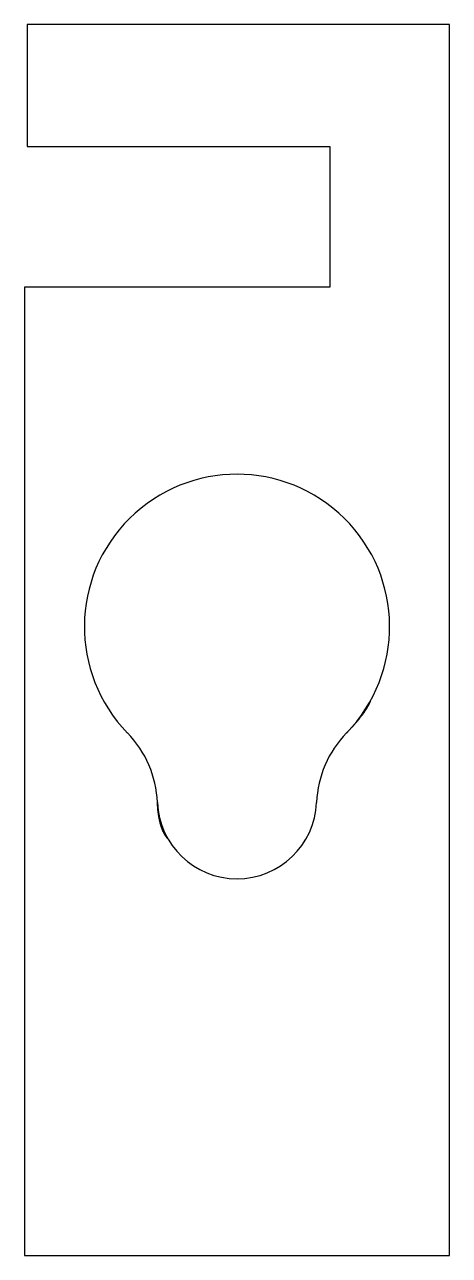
# Model space of a CAD drawing. Header units: millimetres. Extents: x 0 to 16, y 0 to 46.4.
import ezdxf

# ---------------------------------------------------------------- set-up
doc = ezdxf.new("R2010")
doc.units = ezdxf.units.MM
doc.layers.get('0').update_dxf_attribs({"linetype": 'CONTINUOUS'})

msp = doc.modelspace()

# ---------------------------------------------------------------- linework, layer by layer
msp.add_lwpolyline([(0, 0), (16, 0), (16, 46.4), (0.1, 46.4), (0.1, 41.8), (11.5, 41.8), (11.5, 36.5), (0, 36.5)], close=True)
for centre, radius, start, end in [((8, 23.7, 4), 5.75, -44.1665, 224.1665), ((1.006, 16.907, 4), 4, 2.4011, 44.1665), ((14.994, 16.907, 4), 4, 135.8335, 177.5989), ((8, 17.2, 4), 3, 182.4011, 357.5989)]:
    msp.add_arc(centre, radius, start, end)
for points in [[(13.024, 20.902, 4), (12.953, 20.718, 4), (12.83, 20.506, 4), (12.652, 20.265, 4), (12.417, 19.994, 4), (12.125, 19.694, 4)], [(5.405, 15.696, 4), (5.264, 15.85, 4), (5.151, 16.061, 4), (5.069, 16.334, 4), (5.02, 16.672, 4), (5.003, 17.074, 4)]]:
    msp.add_open_spline(points, degree=5)

doc.saveas('drawing.dxf')
